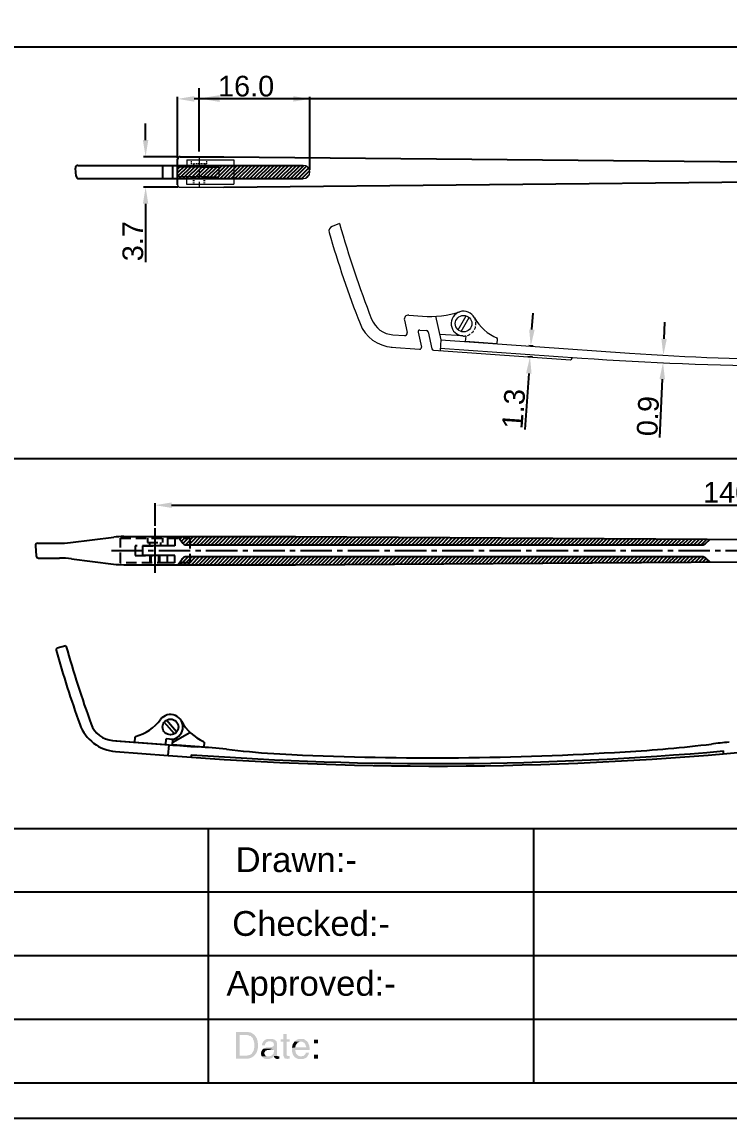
# Model space of a CAD drawing. Header units: millimetres. Extents: x 7018 to 13530, y 4187 to 5692.
# Drawn here: x 13187.6 to 13273.1, y 4951.9 to 5084.5 of the extents above; entities that cross this region are included whole.
import ezdxf

# ---------------------------------------------------------------- set-up
doc = ezdxf.new("R2010")
doc.units = ezdxf.units.MM
for name, pattern in [('CENTER', [50.8, 31.75, -6.35, 6.35, -6.35]), ('CENTER2', [28.575, 19.05, -3.175, 3.175, -3.175]), ('DASHED', [19.05, 12.7, -6.35]), ('DASHED2', [0.375, 0.25, -0.125]), ('DASHEDX2', [38.1, 25.4, -12.7]), ('HIDDEN2', [0.1875, 0.125, -0.0625])]:
    doc.linetypes.add(name, pattern=pattern)
for name, color, linetype in [('Center Line', 2, 'CENTER2'), ('Dimension', 3, 'Continuous'), ('Hidden Line', 1, 'HIDDEN2')]:
    doc.layers.add(name, color=color, linetype=linetype)
doc.layers.add('绘图层', color=7, linetype='Continuous', lineweight=15)
doc.layers.add('虚线层', color=3, linetype='DASHEDX2', lineweight=9)
doc.styles.get("Standard").update_dxf_attribs({"font": 'arial.ttf'})
doc.styles.add('样式 1', font='romant.shx')
doc.dimstyles.new('ISO-25$0', dxfattribs={"dimtxt": 2.5, "dimasz": 2.5, "dimexe": 0.5, "dimexo": 1, "dimgap": 1, "dimtad": 0, "dimtih": 1, "dimtoh": 1, "dimdec": 1, "dimzin": 10, "dimdsep": 46, "dimlunit": 6, "dimtxsty": '样式 1', "dimcen": 0, "dimclrd": 256, "dimclre": 256, "dimclrt": 7, "dimazin": 0, "dimtfac": 1, "dimtdec": 1, "dimtofl": 0, "dimtmove": 0, "dimatfit": 0, "dimfxl": 1, "dimtolj": 1, "dimtzin": 10, "dimarcsym": 0})
doc.dimstyles.new('Standard$0', dxfattribs={"dimtxt": 2.3, "dimasz": 2, "dimexe": 1, "dimexo": 1, "dimgap": 1, "dimtad": 1, "dimdec": 1, "dimzin": 0, "dimdsep": 46, "dimtxsty": 'Standard', "dimcen": 0, "dimclrd": 4, "dimclre": 4, "dimclrt": 4, "dimadec": 1, "dimazin": 0, "dimtfac": 1, "dimtdec": 1, "dimtofl": 0, "dimtmove": 0, "dimatfit": 0, "dimfxl": 1, "dimtfillclr": 256, "dimtolj": 1, "dimtzin": 0, "dimlwd": -1, "dimlwe": -1, "dimarcsym": 1})

# ---------------------------------------------------------------- blocks, each defined once
blk = doc.blocks.new('*D2888')
at = {"layer": 'Defpoints', "color": 0, "transparency": 16777216}
for p in [(13206.43, 5075.16), (13206.43, 5067.78), (13222.43, 5066.32)]:
    blk.add_point(p, dxfattribs=at)
at = {"layer": 'Dimension', "color": 3, "transparency": 16777216}
for p, q in [((13206.43, 5068.03), (13206.43, 5075.41)), ((13220.43, 5075.16), (13208.43, 5075.16)), ((13222.43, 5066.57), (13222.43, 5075.41))]:
    blk.add_line(p, q, dxfattribs=at)
for points in [[(13208.43, 5075.49), (13208.43, 5074.83), (13206.43, 5075.16)], [(13220.43, 5075.49), (13220.43, 5074.83), (13222.43, 5075.16)]]:
    blk.add_solid(points, dxfattribs=at)
at = {"layer": 'Dimension', "transparency": 16777216, "insert": (13214.71, 5076.69), "char_height": 2.5, "attachment_point": 5}
blk.add_mtext('\\A1;16.0', dxfattribs=at)
blk = doc.blocks.new('*D2889')
at = {"layer": 'Defpoints', "color": 0, "transparency": 16777216}
for p in [(13206.73, 5068.17), (13202.55, 5064.47), (13206.73, 5064.47)]:
    blk.add_point(p, dxfattribs=at)
at = {"layer": 'Dimension', "color": 3, "transparency": 16777216}
for p, q in [((13202.55, 5070.17), (13202.55, 5072.17)), ((13206.48, 5068.17), (13202.3, 5068.17)), ((13206.48, 5064.47), (13202.3, 5064.47)), ((13202.55, 5062.47), (13202.55, 5055.42))]:
    blk.add_line(p, q, dxfattribs=at)
for points in [[(13202.22, 5070.17), (13202.88, 5070.17), (13202.55, 5068.17)], [(13202.22, 5062.47), (13202.88, 5062.47), (13202.55, 5064.47)]]:
    blk.add_solid(points, dxfattribs=at)
at = {"layer": 'Dimension', "transparency": 16777216, "insert": (13201.02, 5057.95), "char_height": 2.5, "attachment_point": 5, "rotation": 90}
blk.add_mtext('\\A1;3.7', dxfattribs=at)
blk = doc.blocks.new('*D2892')
at = {"layer": 'Defpoints', "color": 0, "transparency": 16777216}
for p in [(13354.03, 5075.21), (13209.03, 5068.17), (13354.03, 5063.23)]:
    blk.add_point(p, dxfattribs=at)
at = {"layer": 'Dimension', "color": 0, "lineweight": -2, "transparency": 16777216}
for p, q in [((13209.03, 5068.79), (13209.03, 5076.46)), ((13354.03, 5063.86), (13354.03, 5076.46)), ((13211.53, 5075.21), (13351.53, 5075.21))]:
    blk.add_line(p, q, dxfattribs=at)
at = {"layer": 'Dimension', "color": 0, "transparency": 16777216}
for points in [[(13211.53, 5075.62), (13211.53, 5074.79), (13209.03, 5075.21)], [(13351.53, 5075.62), (13351.53, 5074.79), (13354.03, 5075.21)]]:
    blk.add_solid(points, dxfattribs=at)
at = {"layer": 'Dimension', "color": 0, "transparency": 16777216, "insert": (13281.53, 5077.11), "char_height": 2.5, "attachment_point": 5}
blk.add_mtext('145±2', dxfattribs=at)
blk = doc.blocks.new('*D2890')
at = {"layer": 'Defpoints', "color": 0, "transparency": 16777216}
for p in [(13265.18, 5044.15), (13265.14, 5043.25), (13265.14, 5043.25)]:
    blk.add_point(p, dxfattribs=at)
at = {"layer": 'Dimension', "color": 3, "transparency": 16777216}
for p, q in [((13265.27, 5046.15), (13265.36, 5048.15)), ((13265.05, 5041.25), (13264.73, 5034.2))]:
    blk.add_line(p, q, dxfattribs=at)
for points in [[(13264.94, 5046.16), (13265.6, 5046.13), (13265.18, 5044.15)], [(13264.71, 5041.26), (13265.38, 5041.23), (13265.14, 5043.25)]]:
    blk.add_solid(points, dxfattribs=at)
at = {"layer": 'Dimension', "transparency": 16777216, "insert": (13263.32, 5036.79), "char_height": 2.5, "attachment_point": 5, "rotation": 87.3978}
blk.add_mtext('\\A1;0.9', dxfattribs=at)
blk = doc.blocks.new('*D2891')
at = {"layer": 'Defpoints', "color": 0, "transparency": 16777216}
for p in [(13249.68, 5045.21), (13249.05, 5043.95), (13249.59, 5043.92)]:
    blk.add_point(p, dxfattribs=at)
at = {"layer": 'Dimension', "color": 3, "transparency": 16777216}
for p, q in [((13249.28, 5047.25), (13249.42, 5049.24)), ((13249.43, 5045.23), (13248.89, 5045.27)), ((13249.34, 5043.93), (13248.8, 5043.97)), ((13248.91, 5041.96), (13248.43, 5035.16))]:
    blk.add_line(p, q, dxfattribs=at)
for points in [[(13248.95, 5047.27), (13249.61, 5047.22), (13249.14, 5045.25)], [(13248.58, 5041.98), (13249.24, 5041.93), (13249.05, 5043.95)]]:
    blk.add_solid(points, dxfattribs=at)
at = {"layer": 'Dimension', "transparency": 16777216, "insert": (13247.08, 5037.67), "char_height": 2.5, "attachment_point": 5, "rotation": 85.9866}
blk.add_mtext('\\A1;1.3', dxfattribs=at)
blk = doc.blocks.new('*D1954')
at = {"layer": 'Defpoints', "color": 0, "ltscale": 1000, "transparency": 16777216}
for p in [(13343.7, 5026.01), (13203.7, 5023.27), (13343.7, 5022.37)]:
    blk.add_point(p, dxfattribs=at)
at = {"layer": 'Dimension', "color": 3, "ltscale": 1000, "transparency": 16777216}
for p, q in [((13203.7, 5023.52), (13203.7, 5026.26)), ((13205.7, 5026.01), (13341.7, 5026.01)), ((13343.7, 5022.62), (13343.7, 5026.26))]:
    blk.add_line(p, q, dxfattribs=at)
for points in [[(13205.7, 5026.34), (13205.7, 5025.68), (13203.7, 5026.01)], [(13341.7, 5026.34), (13341.7, 5025.68), (13343.7, 5026.01)]]:
    blk.add_solid(points, dxfattribs=at)
at = {"layer": 'Dimension', "ltscale": 1000, "transparency": 16777216, "insert": (13274.83, 5027.54), "char_height": 2.5, "attachment_point": 5}
blk.add_mtext('\\A1;140±2', dxfattribs=at)
blk = doc.blocks.new('7878700')
at = {"layer": 'Hidden Line', "color": 1, "ltscale": 10}
for p, q in [((5933.34, 266.9), (5933.34, 266.51)), ((5934.68, 266.9), (5934.68, 266.51)), ((5933.42, 264.42), (5933.42, 265.31)), ((5933.55, 264.42), (5933.55, 265.31)), ((5934.47, 264.42), (5934.47, 265.31)), ((5934.6, 264.42), (5934.6, 265.31))]:
    blk.add_line(p, q, dxfattribs=at)
for points in [[(5935.52, 264.42), (5929.81, 264.42), (5929.81, 267.4), (5935.52, 267.4), (5938.21, 267.4), (5938.21, 264.42), (5935.52, 264.42), (5935.52, 265.31), (5932.96, 265.31)], [(5936.41, 267.4), (5936.41, 266.48), (5932.96, 266.48)], [(5935.51, 267.4), (5935.51, 266.51), (5932.96, 266.51)], [(5933.09, 267.4), (5933.09, 266.9), (5934.93, 266.9), (5934.93, 267.4)], [(5933.72, 266.51), (5931.61, 266.51), (5931.61, 265.31), (5933.72, 265.31)], [(5933.72, 265.33), (5932.51, 265.33), (5932.51, 266.48), (5933.72, 266.48)], [(5936.41, 264.42), (5936.41, 265.33), (5932.96, 265.33)]]:
    blk.add_lwpolyline(points, dxfattribs=at)
blk = doc.blocks.new('999999')
at = {"color": 7}
for p, q in [((7145.66, 844.38), (7146.26, 844.35)), ((7146.26, 844.35), (7146.08, 840.56)), ((7145.75, 840.58), (7144.51, 842.64)), ((7144.48, 841.02), (7143.11, 839.76)), ((7144.71, 840.78), (7143.33, 839.51)), ((7145.41, 840.59), (7145.37, 839.8)), ((7146.04, 839.76), (7145.37, 839.8)), ((7146.08, 840.56), (7145.41, 840.59)), ((7145.85, 835.97), (7146.04, 839.76)), ((7145.25, 836), (7145.85, 835.97))]:
    blk.add_line(p, q, dxfattribs=at)
blk.add_circle((7143.91, 840.27), 0.95, dxfattribs=at)
for centre, radius, start, end in [((7140.46, 846.36), 5.5, 299.5315, 338.2419), ((7145.66, 844.28), 0.1, 87.1591, 158.2419), ((7143.91, 840.27), 1.5, 5.2858, 234.7867), ((7139.87, 834.55), 5.5, 16.0763, 54.7867), ((7145.25, 836.1), 0.1, 196.0763, 267.1591)]:
    blk.add_arc(centre, radius, start, end, dxfattribs=at)

msp = doc.modelspace()

# ---------------------------------------------------------------- hatches: boundary and pattern name
h = msp.add_hatch()
h.set_pattern_fill('ANSI31', color=256, scale=0.1, style=0)
h.set_pattern_definition([(45, (-3957.4075, 7257.08572), (-0.224506403, 0.224506403), [])])
h.paths.add_polyline_path([(13221.626, 5067.119), (13206.426, 5067.119), (13206.426, 5065.519), (13221.626, 5065.519, 1)])
at = {"transparency": 33554559}
for points in [[(13214.801, 4962.27), (13213.492, 4962.27), (13213.492, 4959.065), (13214.981, 4959.065), (13215.071, 4959.111), (13215.162, 4959.111), (13215.252, 4959.156), (13215.297, 4959.156), (13215.387, 4959.201), (13215.478, 4959.246), (13215.523, 4959.291), (13215.613, 4959.336), (13215.658, 4959.381), (13215.703, 4959.427), (13213.943, 4959.427), (13213.943, 4961.909), (13214.755, 4961.909), (13215.703, 4961.954), (13215.613, 4961.999), (13215.568, 4962.044), (13215.478, 4962.089), (13215.432, 4962.134), (13215.342, 4962.18), (13215.252, 4962.225), (13215.071, 4962.225), (13215.026, 4962.27), (13214.936, 4962.27)], [(13215.703, 4961.954), (13214.755, 4961.909), (13214.891, 4961.909), (13214.981, 4961.864), (13215.071, 4961.864), (13215.116, 4961.819), (13215.207, 4961.819), (13215.297, 4961.773), (13215.342, 4961.683), (13215.387, 4961.638), (13215.478, 4961.593), (13215.523, 4961.503), (13215.523, 4961.457), (13215.568, 4961.367), (13215.613, 4961.322), (13215.613, 4961.232), (13215.658, 4961.142), (13215.658, 4961.051), (13215.703, 4960.961), (13215.703, 4960.374), (13215.658, 4960.284), (13215.658, 4960.194), (13215.613, 4960.103), (13215.613, 4960.013), (13215.568, 4959.968), (13215.523, 4959.878), (13215.478, 4959.833), (13215.432, 4959.742), (13215.432, 4959.742), (13215.387, 4959.652), (13215.297, 4959.607), (13215.252, 4959.562), (13215.162, 4959.517), (13215.071, 4959.517), (13215.026, 4959.472), (13214.936, 4959.472), (13214.846, 4959.427), (13213.943, 4959.427), (13215.703, 4959.427), (13215.793, 4959.517), (13215.793, 4959.517), (13215.839, 4959.607), (13215.884, 4959.652), (13215.929, 4959.697), (13215.974, 4959.788), (13216.019, 4959.878), (13216.019, 4959.923), (13216.064, 4960.013), (13216.064, 4960.103), (13216.109, 4960.194), (13216.109, 4960.284), (13216.154, 4960.374), (13216.154, 4960.916), (13216.109, 4961.006), (13216.109, 4961.187), (13216.064, 4961.277), (13216.064, 4961.322), (13216.019, 4961.412), (13216.019, 4961.503), (13215.974, 4961.548), (13215.929, 4961.638), (13215.884, 4961.728), (13215.839, 4961.773), (13215.793, 4961.819), (13215.748, 4961.909)], [(13219.63, 4962.044), (13219.223, 4962.044), (13219.223, 4961.412), (13218.908, 4961.412), (13218.908, 4961.096), (13219.223, 4961.096), (13219.223, 4959.381), (13219.269, 4959.291), (13219.314, 4959.201), (13219.314, 4959.156), (13219.359, 4959.111), (13219.404, 4959.111), (13219.494, 4959.065), (13219.585, 4959.065), (13219.675, 4959.02), (13219.72, 4959.02), (13219.765, 4959.065), (13219.991, 4959.065), (13219.991, 4959.381), (13219.765, 4959.381), (13219.675, 4959.427), (13219.63, 4959.472), (13219.63, 4961.096), (13219.991, 4961.096), (13219.991, 4961.412), (13219.63, 4961.412)], [(13218.366, 4961.187), (13217.554, 4961.142), (13217.734, 4961.142), (13217.779, 4961.096), (13217.87, 4961.096), (13217.915, 4961.051), (13218.005, 4961.006), (13218.05, 4960.916), (13218.05, 4960.826), (13218.095, 4960.735), (13218.095, 4960.735), (13218.05, 4960.645), (13218.05, 4960.6), (13218.005, 4960.555), (13217.915, 4960.51), (13217.87, 4960.51), (13217.779, 4960.465), (13217.283, 4960.419), (13217.147, 4960.419), (13217.057, 4960.374), (13216.967, 4960.329), (13216.922, 4960.329), (13216.831, 4960.284), (13218.095, 4960.239), (13218.095, 4959.923), (13218.05, 4959.833), (13218.05, 4959.697), (13218.005, 4959.652), (13217.915, 4959.562), (13217.87, 4959.517), (13217.824, 4959.472), (13217.779, 4959.427), (13217.689, 4959.381), (13217.599, 4959.381), (13217.508, 4959.336), (13216.606, 4959.336), (13216.651, 4959.246), (13216.741, 4959.201), (13216.786, 4959.156), (13216.831, 4959.111), (13216.922, 4959.065), (13216.967, 4959.065), (13217.057, 4959.02), (13217.554, 4959.02), (13217.599, 4959.065), (13217.689, 4959.111), (13217.779, 4959.111), (13217.824, 4959.156), (13217.915, 4959.201), (13218.005, 4959.291), (13218.005, 4959.291), (13218.095, 4959.381), (13218.501, 4959.381), (13218.456, 4959.472), (13218.456, 4960.916), (13218.411, 4961.006), (13218.411, 4961.096)], [(13217.599, 4961.457), (13217.283, 4961.457), (13217.193, 4961.412), (13217.102, 4961.367), (13217.057, 4961.367), (13216.967, 4961.322), (13216.922, 4961.277), (13216.877, 4961.232), (13216.831, 4961.187), (13216.786, 4961.142), (13216.741, 4961.051), (13216.696, 4960.961), (13216.651, 4960.871), (13216.651, 4960.69), (13217.012, 4960.69), (13217.012, 4960.826), (13217.057, 4960.916), (13217.102, 4960.961), (13217.147, 4961.051), (13217.193, 4961.051), (13217.283, 4961.096), (13217.373, 4961.142), (13217.554, 4961.142), (13218.366, 4961.187), (13218.321, 4961.232), (13218.231, 4961.277), (13218.185, 4961.322), (13218.14, 4961.367), (13218.05, 4961.412), (13217.96, 4961.412), (13217.915, 4961.457), (13217.689, 4961.457)], [(13221.345, 4961.457), (13221.119, 4961.457), (13221.029, 4961.412), (13220.984, 4961.412), (13220.893, 4961.367), (13220.803, 4961.322), (13220.758, 4961.277), (13220.668, 4961.232), (13220.623, 4961.187), (13220.577, 4961.142), (13221.345, 4961.096), (13221.525, 4961.096), (13221.615, 4961.051), (13221.706, 4961.006), (13221.751, 4960.961), (13221.796, 4960.916), (13221.796, 4960.916), (13221.841, 4960.826), (13221.886, 4960.78), (13221.931, 4960.69), (13221.931, 4960.6), (13221.977, 4960.51), (13221.977, 4960.419), (13220.668, 4960.419), (13220.262, 4960.374), (13220.262, 4959.923), (13220.307, 4959.833), (13220.307, 4959.742), (13220.352, 4959.652), (13220.352, 4959.607), (13220.397, 4959.517), (13220.442, 4959.427), (13220.487, 4959.381), (13220.532, 4959.336), (13221.345, 4959.336), (13221.254, 4959.336), (13221.164, 4959.381), (13221.074, 4959.381), (13221.029, 4959.427), (13220.939, 4959.472), (13220.893, 4959.517), (13220.848, 4959.562), (13220.803, 4959.607), (13220.758, 4959.652), (13220.758, 4959.742), (13220.713, 4959.788), (13220.713, 4959.878), (13220.668, 4960.013), (13220.668, 4960.103), (13222.383, 4960.103), (13222.383, 4960.419), (13222.338, 4960.51), (13222.338, 4960.69), (13222.292, 4960.78), (13222.247, 4960.871), (13222.247, 4960.916), (13222.202, 4961.006), (13222.157, 4961.051), (13222.112, 4961.142), (13222.067, 4961.187), (13221.977, 4961.232), (13221.931, 4961.277), (13221.841, 4961.322), (13221.796, 4961.367), (13221.706, 4961.412), (13221.615, 4961.457), (13221.435, 4961.457)], [(13220.577, 4961.142), (13220.532, 4961.096), (13220.487, 4961.006), (13220.442, 4960.961), (13220.397, 4960.871), (13220.352, 4960.826), (13220.352, 4960.735), (13220.307, 4960.645), (13220.307, 4960.555), (13220.262, 4960.465), (13220.262, 4960.374), (13220.668, 4960.419), (13220.668, 4960.51), (13220.713, 4960.6), (13220.713, 4960.69), (13220.758, 4960.735), (13220.803, 4960.826), (13220.848, 4960.871), (13220.893, 4960.916), (13220.939, 4961.006), (13221.029, 4961.051), (13221.074, 4961.051), (13221.164, 4961.096), (13221.345, 4961.096)], [(13223.421, 4960.916), (13223.421, 4961.367), (13222.924, 4961.367), (13222.924, 4960.916)], [(13216.831, 4960.284), (13216.786, 4960.239), (13216.696, 4960.194), (13216.696, 4960.149), (13216.651, 4960.103), (13216.606, 4960.013), (13216.561, 4959.968), (13216.561, 4959.878), (13216.516, 4959.788), (13216.516, 4959.562), (13216.561, 4959.472), (13216.561, 4959.381), (13216.606, 4959.336), (13217.328, 4959.336), (13217.193, 4959.336), (13217.102, 4959.381), (13217.057, 4959.427), (13217.012, 4959.472), (13216.967, 4959.562), (13216.922, 4959.652), (13216.922, 4959.788), (13216.967, 4959.878), (13217.012, 4959.923), (13217.057, 4960.013), (13217.102, 4960.013), (13217.193, 4960.058), (13217.283, 4960.103), (13217.463, 4960.103), (13217.824, 4960.194), (13218.005, 4960.194), (13218.095, 4960.239)], [(13218.501, 4959.381), (13218.095, 4959.381), (13218.095, 4959.291), (13218.592, 4959.336), (13218.592, 4959.336)], [(13218.727, 4959.336), (13218.592, 4959.336), (13218.095, 4959.291), (13218.14, 4959.201), (13218.185, 4959.156), (13218.185, 4959.156), (13218.231, 4959.111), (13218.321, 4959.065), (13218.411, 4959.02), (13218.592, 4959.02), (13218.637, 4959.065), (13218.727, 4959.065)], [(13222.338, 4959.788), (13221.931, 4959.788), (13221.931, 4959.652), (13221.886, 4959.607), (13221.796, 4959.517), (13221.751, 4959.472), (13221.706, 4959.427), (13221.615, 4959.381), (13221.525, 4959.381), (13221.435, 4959.336), (13220.532, 4959.336), (13220.577, 4959.246), (13220.668, 4959.201), (13220.713, 4959.156), (13220.803, 4959.111), (13220.893, 4959.065), (13220.939, 4959.065), (13221.029, 4959.02), (13221.615, 4959.02), (13221.706, 4959.065), (13221.796, 4959.111), (13221.841, 4959.111), (13221.931, 4959.156), (13221.977, 4959.201), (13222.067, 4959.246), (13222.112, 4959.336), (13222.157, 4959.381), (13222.202, 4959.472), (13222.247, 4959.517), (13222.292, 4959.607), (13222.292, 4959.697)], [(13223.421, 4959.065), (13223.421, 4959.562), (13222.924, 4959.562), (13222.924, 4959.065)]]:
    msp.add_hatch(color=256, dxfattribs=at).paths.add_polyline_path(points)
at = {"layer": 'Hidden Line', "ltscale": 10}
h = msp.add_hatch(dxfattribs=at)
h.set_pattern_fill('ANSI31', color=1, scale=0.1, style=0)
h.set_pattern_definition([(45, (-812.25854, 5806.00767), (-0.224506403, 0.224506403), [])])
edge = h.paths.add_edge_path()
edge.add_line((13206.469, 5022.213), (13207.052, 5021.417))
edge.add_arc((13207.455, 5021.713), 0.5, 216.25499, 270)
edge.add_line((13207.455, 5021.213), (13269.897, 5021.213))
edge.add_arc((13269.897, 5021.713), 0.5, 270, 311.90158)
edge.add_line((13270.231, 5021.341), (13270.84, 5021.887))
edge.add_line((13270.84, 5021.887), (13220.701, 5022.213))
edge.add_line((13220.701, 5022.213), (13206.469, 5022.213))
edge = h.paths.add_edge_path()
edge.add_line((13206.469, 5018.813), (13207.052, 5019.608))
edge.add_arc((13207.455, 5019.313), 0.5, 90, 143.74501, ccw=False)
edge.add_line((13207.455, 5019.813), (13269.897, 5019.813))
edge.add_arc((13269.897, 5019.313), 0.5, 48.09842, 90, ccw=False)
edge.add_line((13270.231, 5019.685), (13270.845, 5019.134))
edge.add_line((13220.701, 5018.813), (13270.847, 5019.132))
edge.add_line((13206.469, 5018.813), (13220.701, 5018.813))

# ---------------------------------------------------------------- linework, layer by layer
for p, q in [((13129.437, 5081.475), (13525.875, 5081.475)), ((13206.726, 5068.165), (13212.026, 5068.165)), ((13212.026, 5068.165), (13284.568, 5067.445)), ((13194.142, 5065.793), (13194.055, 5066.793)), ((13194.354, 5067.119), (13221.626, 5067.119)), ((13204.626, 5065.519), (13204.626, 5067.119)), ((13204.626, 5065.519), (13204.626, 5067.119)), ((13205.826, 5065.519), (13205.826, 5067.119)), ((13205.826, 5065.519), (13205.826, 5067.119)), ((13206.426, 5064.772), (13206.426, 5067.865)), ((13206.426, 5064.772), (13206.426, 5067.865)), ((13207.026, 5067.119), (13221.626, 5067.119)), ((13194.441, 5065.519), (13221.626, 5065.519)), ((13207.026, 5065.519), (13221.626, 5065.519)), ((13212.026, 5064.472), (13284.568, 5065.192)), ((13129.437, 5031.644), (13525.875, 5031.644)), ((13116.62, 4956.132), (13525.875, 4956.132))]:
    msp.add_line(p, q)
at = {"color": 6, "lineweight": 9}
for p, q in [((13210.073, 5066.919), (13206.426, 5066.919)), ((13207.526, 5067.807), (13213.223, 5067.807)), ((13207.526, 5067.807), (13207.526, 5066.919)), ((13209.314, 5066.919), (13211.423, 5066.919)), ((13211.423, 5066.919), (13211.423, 5065.719)), ((13213.223, 5067.807), (13213.223, 5064.83)), ((13210.073, 5065.719), (13206.426, 5065.719)), ((13207.518, 5065.719), (13207.518, 5064.83)), ((13209.314, 5065.719), (13211.423, 5065.719)), ((13207.518, 5064.83), (13213.223, 5064.83))]:
    msp.add_line(p, q, dxfattribs=at)
at = {"color": 6, "linetype": 'DASHED2', "lineweight": 9, "ltscale": 0.05}
for p, q in [((13208.104, 5067.309), (13208.104, 5067.807)), ((13209.948, 5067.309), (13208.104, 5067.309)), ((13208.334, 5067.309), (13208.334, 5066.919)), ((13209.718, 5067.309), (13209.718, 5066.919)), ((13209.948, 5067.309), (13209.948, 5067.807)), ((13208.326, 5064.83), (13208.326, 5065.719)), ((13208.426, 5064.83), (13208.426, 5065.719)), ((13209.626, 5064.83), (13209.626, 5065.719)), ((13209.726, 5064.83), (13209.726, 5065.719))]:
    msp.add_line(p, q, dxfattribs=at)
at = {"lineweight": 9}
for p, q in [((13206.726, 5064.472), (13212.026, 5064.472)), ((13241.266, 5045.802), (13241.311, 5046.451)), ((13245.053, 5045.537), (13241.266, 5045.802)), ((13245.095, 5046.136), (13245.053, 5045.537))]:
    msp.add_line(p, q, dxfattribs=at)
at = {"color": 7}
for p, q in [((13193.465, 5021.501), (13198.695, 5022.139)), ((13199.906, 5022.213), (13220.701, 5022.213)), ((13220.701, 5022.213), (13270.489, 5021.889)), ((13270.432, 5021.889), (13274.523, 5021.873)), ((13189.223, 5021.092), (13189.307, 5019.892)), ((13189.523, 5021.413), (13192.011, 5021.413)), ((13189.607, 5019.613), (13192.119, 5019.613)), ((13193.599, 5019.521), (13198.684, 5018.889)), ((13220.701, 5018.813), (13274.525, 5019.156)), ((13199.917, 5018.813), (13220.701, 5018.813)), ((13192.919, 5009.007), (13191.861, 5008.707)), ((13198.561, 4997.547), (13205.396, 4997.03)), ((13198.955, 4997.517), (13205.396, 4997.03)), ((13205.298, 4995.734), (13205.396, 4997.03)), ((13212.327, 4996.485), (13214.374, 4996.275)), ((13198.915, 4996.217), (13205.298, 4995.734)), ((13208.081, 4995.833), (13208.058, 4995.533)), ((13272.462, 4995.979), (13272.438, 4996.278))]:
    msp.add_line(p, q, dxfattribs=at)
msp.add_lwpolyline([(13529.913, 4951.873), (13529.913, 5248.873), (13109.913, 5248.873), (13109.913, 4951.873)], close=True)
for points in [[(13206.469, 5022.213), (13207.052, 5021.417, 0.2389023), (13207.455, 5021.213), (13269.897, 5021.213, 0.1848949), (13270.231, 5021.341), (13270.845, 5021.891)], [(13206.469, 5018.813), (13207.052, 5019.608, -0.2389023), (13207.455, 5019.813), (13269.897, 5019.813, -0.1848949), (13270.231, 5019.685), (13270.845, 5019.134)]]:
    msp.add_lwpolyline(points, format="xyb", dxfattribs=at)
for points in [[(13129.437, 4986.912), (13525.875, 4986.912)], [(13210.107, 4986.912), (13210.107, 4956.132)], [(13249.462, 4986.912), (13249.462, 4956.132)], [(13129.437, 4979.24), (13425.568, 4979.24)], [(13129.437, 4971.522), (13478.508, 4971.522)], [(13129.437, 4963.849), (13425.568, 4963.849)]]:
    msp.add_lwpolyline(points)
for centre, start, end in [((13206.726, 5067.865), 90, 180), ((13206.726, 5067.865), 90, 180), ((13194.354, 5066.819), 90, 185), ((13194.441, 5065.819), 185, 270)]:
    msp.add_arc(centre, 0.3, start, end)
at = {"lineweight": 9}
for centre, radius, start, end in [((13221.626, 5066.319), 0.8, 270, 90), ((13206.726, 5064.772), 0.3, 180, 270), ((13241.017, 5047.975), 1.5, 28.35894, 265.98656), ((13247.177, 5051.3), 5.5, 208.35894, 247.81193), ((13244.995, 5046.143), 0.1, 355.98656, 67.06935)]:
    msp.add_arc(centre, radius, start, end, dxfattribs=at)
at = {"color": 7}
for centre, radius, start, end in [((13192.011, 5033.413), 12, 270, 276.95544), ((13199.906, 5012.213), 10, 90, 96.95544), ((13189.523, 5021.113), 0.3, 90, 184), ((13189.607, 5019.913), 0.3, 184, 270), ((13192.119, 5007.613), 12, 82.91479, 90), ((13199.917, 5028.813), 10, 262.91479, 270), ((13191.915, 5008.515), 0.2, 105.7807, 195.72539), ((13319.889, 5044.548), 133.15, 195.72539, 199.76967), ((13319.889, 5044.548), 131.85, 195.63802, 199.97161), ((13199.292, 5001.203), 5, 199.76967, 265.67448), ((13198.788, 5000.539), 3, 199.97161, 265.67448), ((13237.603, 5403.191), 408.735, 265.46681, 275.57801), ((13240.543, 5461.703), 466, 265.67448, 266.10465), ((13202.092, 4897.011), 100, 84.12581, 86.10465), ((13252.503, 5145.974), 150, 273.07347, 277.08316), ((13277.165, 4947.5), 50, 94.62654, 97.08316), ((13237.483, 5396.966), 402.21, 265.80781, 274.9857), ((13224.608, 5095.75), 100, 264.12581, 267.50673), ((13237.246, 5364.57), 369.117, 267.3621, 273.61906)]:
    msp.add_arc(centre, radius, start, end, dxfattribs=at)
at = {"layer": 'Center Line', "linetype": 'CENTER', "ltscale": 0.2}
msp.add_line((13203.701, 5017.813), (13203.701, 5023.213), dxfattribs=at)
at = {"layer": 'Center Line', "ltscale": 0.2}
msp.add_line((13198.42, 5020.513), (13343.087, 5020.513), dxfattribs=at)
at = {"layer": '绘图层', "lineweight": 9}
for p, q in [((13226.008, 5060.074), (13225.114, 5059.727)), ((13233.854, 5048.385), (13234.187, 5046.886)), ((13234.377, 5048.992), (13236.034, 5048.876)), ((13237.639, 5048.869), (13238.273, 5046.012)), ((13240.359, 5047.222), (13241.328, 5048.926)), ((13240.707, 5047.025), (13241.675, 5048.728)), ((13235.504, 5046.952), (13235.908, 5045.133)), ((13235.713, 5047.194), (13236.545, 5047.136)), ((13236.727, 5046.98), (13237.182, 5044.929)), ((13232.472, 5046.62), (13233.873, 5046.522)), ((13240.916, 5046.479), (13238.126, 5046.674)), ((13238.273, 5046.012), (13238.182, 5044.716)), ((13238.273, 5046.012), (13261.08, 5044.412)), ((13240.912, 5046.479), (13241.311, 5046.451)), ((13232.238, 5045.133), (13235.698, 5044.89)), ((13237.363, 5044.773), (13238.567, 5044.689)), ((13238.203, 5045.015), (13255.301, 5043.815)), ((13238.567, 5044.689), (13253.943, 5043.61)), ((13254.157, 5043.795), (13254.164, 5043.895))]:
    msp.add_line(p, q, dxfattribs=at)
msp.add_circle((13241.017, 5047.975), 1, dxfattribs=at)
for centre, radius, start, end in [((13206.726, 5064.772), 0.3, 180, 270), ((13350.677, 5095.51), 129.608, 195.8675, 201.25488), ((13225.332, 5059.167), 0.6, 111.21995, 196.16902), ((13350.677, 5095.51), 131.108, 196.16902, 201.25488), ((13236.896, 5061.158), 12.313, 265.98656, 287.36049), ((13232.682, 5049.613), 3, 201.25488, 265.98656), ((13234.342, 5048.494), 0.5, 85.98656, 192.51673), ((13232.682, 5049.613), 4.5, 201.25488, 265.98656), ((13233.894, 5046.821), 0.3, 265.98656, 12.51673), ((13235.699, 5046.995), 0.2, 85.98656, 192.51673), ((13236.531, 5046.937), 0.2, 12.51673, 85.98656), ((13235.712, 5045.089), 0.2, 265.98656, 12.51673), ((13237.377, 5044.973), 0.2, 192.51673, 265.98656), ((13284.291, 5375.222), 331.623, 265.98656, 273.40522), ((13253.957, 5043.809), 0.2, 265.98656, 355.98656), ((13283.297, 5442.834), 400, 265.98656, 272.98656)]:
    msp.add_arc(centre, radius, start, end, dxfattribs=at)
at = {"layer": '虚线层', "color": 1, "lineweight": 9, "ltscale": 0.04}
msp.add_line((13209.026, 5068.165), (13209.026, 5064.472), dxfattribs=at)
at = {"layer": '虚线层', "linetype": 'DASHED', "lineweight": 9, "ltscale": 0.03}
msp.add_arc((13241.017, 5047.975), 1.5, 265.98656, 28.35894, dxfattribs=at)

# ---------------------------------------------------------------- block references
at = {"color": 7}
msp.add_blockref('7878700', (7269.692, 4754.604), dxfattribs=at)
at = {"color": 7, "rotation": 268.6744811606901}
msp.add_blockref('999999', (12530.773, 12160.621), dxfattribs=at)

# ---------------------------------------------------------------- texts
at = {"char_height": 2.9997, "width": 34.34827, "attachment_point": 5}
for s, insert in [('Drawn:-', (13220.775, 4983.111)), ('Checked:-', (13222.571, 4975.393)), ('Approved:-', (13222.571, 4967.721))]:
    msp.add_mtext(s, dxfattribs=dict(at, insert=insert))

# ---------------------------------------------------------------- dimensions: what is measured, and where the dimension line sits
at = {"layer": 'Dimension'}
dim = msp.add_linear_dim(base=(13354.029, 5075.205), p1=(13209.026, 5068.165), p2=(13354.029, 5063.233), dimstyle='ISO-25$0', override={"dimexe": 1.25, "dimexo": 0.625, "dimgap": 0.625, "dimtad": 1, "dimtih": 0, "dimtoh": 0, "dimzin": 8, "dimlunit": 2, "dimtxsty": 'Standard', "dimcen": 2.5, "dimclrd": 0, "dimclre": 0, "dimclrt": 0, "dimadec": 0, "dimtol": 1, "dimtp": 2, "dimtm": 2, "dimtdec": 2, "dimtofl": 1, "dimatfit": 3, "dimtolj": 0, "dimtzin": 8}, dxfattribs=at)
dim.commit()
dim.dimension.update_dxf_attribs({"geometry": '*D2892', "text_midpoint": (13281.528, 5077.107)})
dim = msp.add_linear_dim(base=(13206.426, 5075.159), p1=(13222.426, 5066.319), p2=(13206.426, 5067.784), dimstyle='Standard$0', override={"dimtxt": 2.5, "dimexe": 0.25, "dimexo": 0.25, "dimgap": 0.25, "dimtad": 1, "dimtih": 0, "dimtoh": 0, "dimclrd": 3, "dimclre": 3, "dimclrt": 256, "dimadec": 2, "dimtdec": 2, "dimatfit": 3}, dxfattribs=at)
dim.commit()
dim.dimension.update_dxf_attribs({"geometry": '*D2888', "text_midpoint": (13214.714, 5075.159), "dimtype": 160})
dim = msp.add_linear_dim(base=(13202.549, 5064.472), p1=(13206.726, 5068.165), p2=(13206.726, 5064.472), angle=270, dimstyle='Standard$0', override={"dimtxt": 2.5, "dimexe": 0.25, "dimexo": 0.25, "dimgap": 0.25, "dimtad": 1, "dimtih": 0, "dimtoh": 0, "dimclrd": 3, "dimclre": 3, "dimclrt": 256, "dimadec": 2, "dimtdec": 2, "dimatfit": 3}, dxfattribs=at)
dim.commit()
dim.dimension.update_dxf_attribs({"geometry": '*D2889', "text_midpoint": (13202.549, 5057.948), "dimtype": 161})
for p1, p2, distance, picture, middle in [((13249.677, 5045.212), (13249.586, 5043.915), -0.539, '*D2891', (13247.076, 5037.668)), ((13265.177, 5044.15), (13265.136, 5043.247), 0, '*D2890', (13263.315, 5036.794))]:
    dim = msp.add_aligned_dim(p1=p1, p2=p2, distance=distance, dimstyle='Standard$0', override={"dimtxt": 2.5, "dimexe": 0.25, "dimexo": 0.25, "dimgap": 0.25, "dimclrd": 3, "dimclre": 3, "dimclrt": 256, "dimadec": 2, "dimtdec": 2, "dimatfit": 3}, dxfattribs=at)
    dim.commit()
    dim.dimension.update_dxf_attribs({"geometry": picture, "text_midpoint": middle})
at = {"layer": 'Dimension', "color": 40, "ltscale": 1000, "true_color": 0xf8d731}
dim = msp.add_linear_dim(base=(13343.701, 5026.01), p1=(13203.701, 5023.27), p2=(13343.701, 5022.374), dimstyle='Standard$0', override={"dimtxt": 2.5, "dimexe": 0.25, "dimexo": 0.25, "dimgap": 0.25, "dimdec": 0, "dimclrd": 3, "dimclre": 3, "dimclrt": 256, "dimadec": 0, "dimtol": 1, "dimtp": 2, "dimtm": 2, "dimtdec": 0, "dimatfit": 3, "dimfxl": 1.25, "dimarcsym": 2}, dxfattribs=at)
dim.commit()
dim.dimension.update_dxf_attribs({"geometry": '*D1954', "text_midpoint": (13274.826, 5026.01), "dimtype": 160})

doc.saveas('drawing.dxf')
